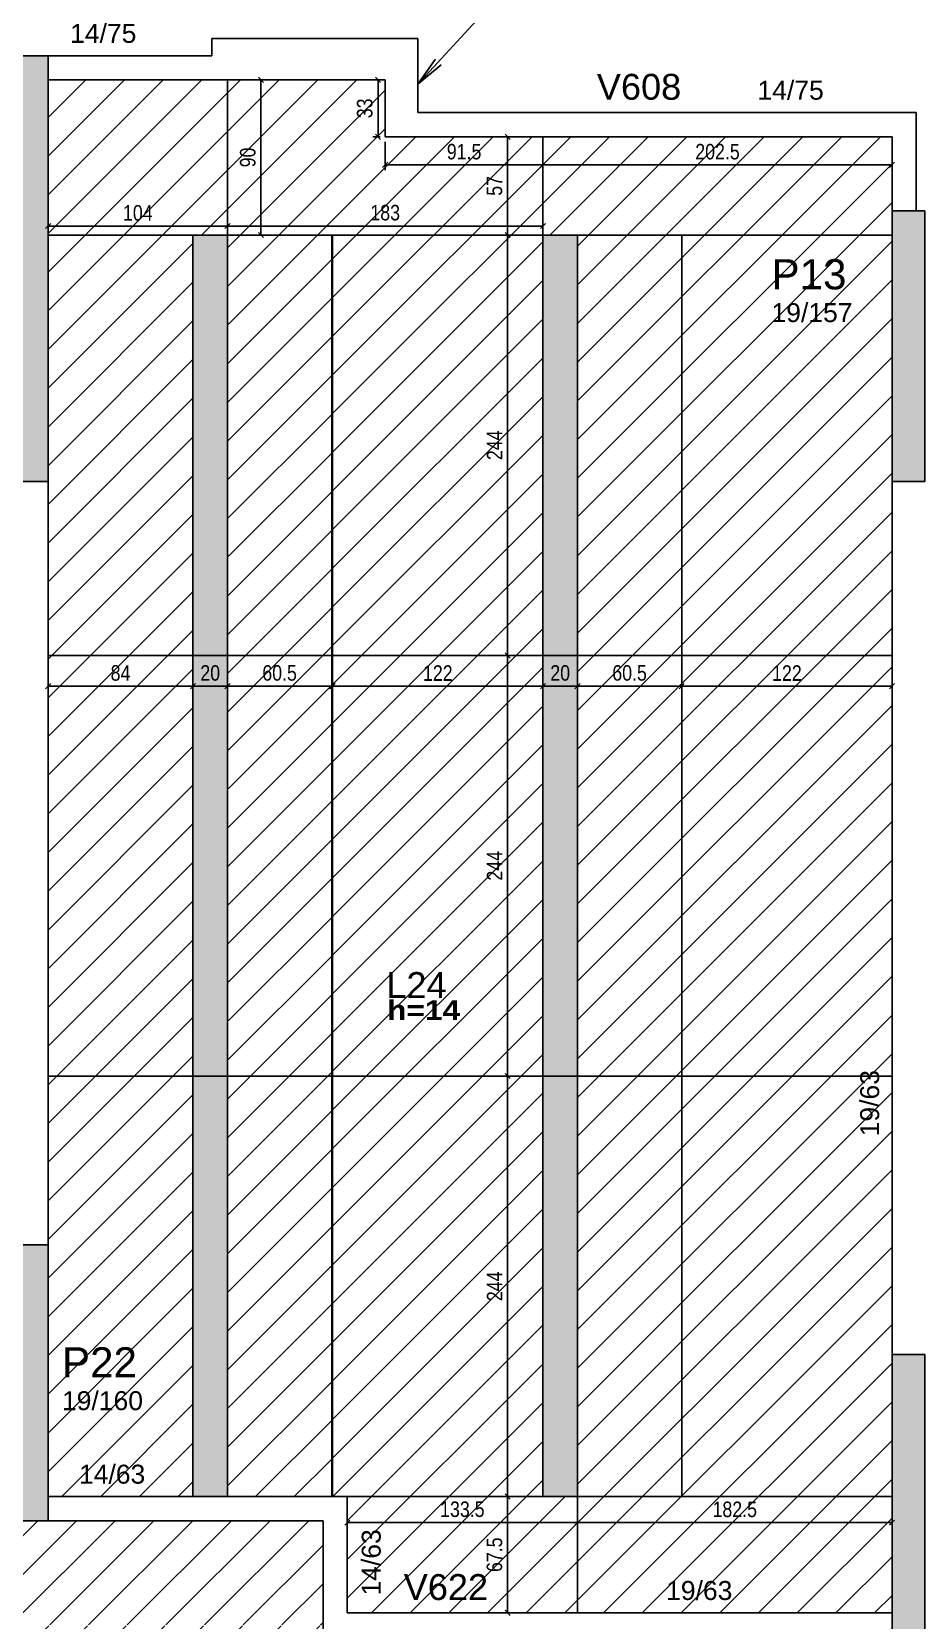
# Model space of a CAD drawing. Extents: x 4150 to 8661, y -614 to 3008.
# Drawn here: x 5825 to 6340, y 1534 to 2455 of the extents above; entities that cross this region are included whole.
import ezdxf

# ---------------------------------------------------------------- set-up
doc = ezdxf.new("R2010")
doc.units = 0
doc.header["$PDMODE"] = 34
for name, color, linetype in [('COTA', 241, 'Continuous'), ('MTH-COTAS7', 31, 'Continuous'), ('MTH-DIM-PILAR', 3, 'Continuous'), ('MTH-DIM-VIGA', 3, 'Continuous'), ('MTH-FACE-VIGA', 7, 'Continuous'), ('MTH-PILAR-SEGUE', 5, 'Continuous'), ('MTH-SOMBRA25', 253, 'Continuous'), ('MTH-TIT1-PILAR', 5, 'Continuous'), ('MTH-TIT1-VIGA', 5, 'Continuous'), ('MTH-TXT-NEGRITO', 5, 'Continuous'), ('Painéis', 200, 'Continuous')]:
    doc.layers.add(name, color=color, linetype=linetype)
doc.layers.add('Hachura', color=251, linetype='Continuous', lineweight=9)
doc.styles.add('COTA TECNICA-50', font='techl___.ttf', dxfattribs={"height": 9})
doc.styles.add('TQS_ARIAL', font='arial.ttf')
doc.styles.add('TQS_ARIAL_BLACK', font='ariblk.ttf')
doc.dimstyles.new('COTA PAINEL-50', dxfattribs={"dimtxt": 9, "dimasz": 3, "dimexe": 3, "dimexo": 3, "dimgap": 3, "dimtad": 1, "dimdec": 1, "dimzin": 12, "dimdsep": 46, "dimtxsty": 'COTA TECNICA-50', "dimblk1": 'OBLIQUE', "dimblk2": 'OBLIQUE', "dimsah": 1, "dimcen": 0.9, "dimclrd": 4, "dimclre": 4, "dimclrt": 240, "dimadec": 1, "dimazin": 3, "dimtfac": 1, "dimtdec": 1, "dimtmove": 0, "dimatfit": 3, "dimfxl": 1, "dimtolj": 1, "dimtzin": 12, "dimarcsym": 0})
pattern_1 = [(45, (-410.075, 0), (-11.22532, 11.22532), [])]

# ---------------------------------------------------------------- blocks, each defined once
blk = doc.blocks.new('_Oblique')
at = {"color": 0, "linetype": 'ByBlock', "lineweight": -2}
blk.add_line((-0.5, -0.5), (0.5, 0.5), dxfattribs=at)
blk = doc.blocks.new('*D1170')
at = {"layer": 'COTA', "color": 4, "lineweight": -2, "transparency": 16777216}
for p, q in [((6202.16, 2090.48), (6202.16, 2072.74)), ((6324.16, 2090.48), (6324.16, 2072.74)), ((6324.16, 2075.74), (6202.16, 2075.74))]:
    blk.add_line(p, q, dxfattribs=at)
at = {"layer": 'Defpoints', "color": 0, "transparency": 16777216}
for p in [(6202.16, 2093.48), (6324.16, 2093.48), (6202.16, 2075.74)]:
    blk.add_point(p, dxfattribs=at)
at = {"layer": 'COTA', "color": 4, "lineweight": -2, "transparency": 16777216, "xscale": 3, "yscale": 3, "zscale": 3, "rotation": 180}
blk.add_blockref('_Oblique', (6202.16, 2075.74), dxfattribs=at)
at = {"layer": 'COTA', "color": 4, "lineweight": -2, "transparency": 16777216, "xscale": 3, "yscale": 3, "zscale": 3}
blk.add_blockref('_Oblique', (6324.16, 2075.74), dxfattribs=at)
at = {"layer": 'COTA', "color": 240, "transparency": 16777216, "insert": (6263.16, 2083.29), "char_height": 9, "attachment_point": 5, "style": 'COTA TECNICA-50'}
blk.add_mtext('\\A1;122', dxfattribs=at)
blk = doc.blocks.new('*D1171')
at = {"layer": 'COTA', "color": 4, "lineweight": -2, "transparency": 16777216}
for p, q in [((6141.66, 2090.48), (6141.66, 2072.74)), ((6202.16, 2090.48), (6202.16, 2072.74)), ((6202.16, 2075.74), (6141.66, 2075.74))]:
    blk.add_line(p, q, dxfattribs=at)
at = {"layer": 'Defpoints', "color": 0, "transparency": 16777216}
for p in [(6141.66, 2093.48), (6202.16, 2093.48), (6141.66, 2075.74)]:
    blk.add_point(p, dxfattribs=at)
at = {"layer": 'COTA', "color": 4, "lineweight": -2, "transparency": 16777216, "xscale": 3, "yscale": 3, "zscale": 3, "rotation": 180}
blk.add_blockref('_Oblique', (6141.66, 2075.74), dxfattribs=at)
at = {"layer": 'COTA', "color": 4, "lineweight": -2, "transparency": 16777216, "xscale": 3, "yscale": 3, "zscale": 3}
blk.add_blockref('_Oblique', (6202.16, 2075.74), dxfattribs=at)
at = {"layer": 'COTA', "color": 240, "transparency": 16777216, "insert": (6171.91, 2083.34), "char_height": 9, "attachment_point": 5, "style": 'COTA TECNICA-50'}
blk.add_mtext('\\A1;60.5', dxfattribs=at)
blk = doc.blocks.new('*D1172')
at = {"layer": 'COTA', "color": 4, "lineweight": -2, "transparency": 16777216}
for p, q in [((6121.66, 2090.48), (6121.66, 2072.74)), ((6141.66, 2090.48), (6141.66, 2072.74)), ((6141.66, 2075.74), (6121.66, 2075.74))]:
    blk.add_line(p, q, dxfattribs=at)
at = {"layer": 'Defpoints', "color": 0, "transparency": 16777216}
for p in [(6121.66, 2093.48), (6141.66, 2093.48), (6121.66, 2075.74)]:
    blk.add_point(p, dxfattribs=at)
at = {"layer": 'COTA', "color": 4, "lineweight": -2, "transparency": 16777216, "xscale": 3, "yscale": 3, "zscale": 3, "rotation": 180}
blk.add_blockref('_Oblique', (6121.66, 2075.74), dxfattribs=at)
at = {"layer": 'COTA', "color": 4, "lineweight": -2, "transparency": 16777216, "xscale": 3, "yscale": 3, "zscale": 3}
blk.add_blockref('_Oblique', (6141.66, 2075.74), dxfattribs=at)
at = {"layer": 'COTA', "color": 240, "transparency": 16777216, "insert": (6131.66, 2083.33), "char_height": 9, "attachment_point": 5, "style": 'COTA TECNICA-50'}
blk.add_mtext('\\A1;20', dxfattribs=at)
blk = doc.blocks.new('*D1173')
at = {"layer": 'COTA', "color": 4, "lineweight": -2, "transparency": 16777216}
for p, q in [((5999.66, 2090.48), (5999.66, 2072.74)), ((6121.66, 2090.48), (6121.66, 2072.74)), ((6121.66, 2075.74), (5999.66, 2075.74))]:
    blk.add_line(p, q, dxfattribs=at)
at = {"layer": 'Defpoints', "color": 0, "transparency": 16777216}
for p in [(5999.66, 2093.48), (6121.66, 2093.48), (5999.66, 2075.74)]:
    blk.add_point(p, dxfattribs=at)
at = {"layer": 'COTA', "color": 4, "lineweight": -2, "transparency": 16777216, "xscale": 3, "yscale": 3, "zscale": 3, "rotation": 180}
blk.add_blockref('_Oblique', (5999.66, 2075.74), dxfattribs=at)
at = {"layer": 'COTA', "color": 4, "lineweight": -2, "transparency": 16777216, "xscale": 3, "yscale": 3, "zscale": 3}
blk.add_blockref('_Oblique', (6121.66, 2075.74), dxfattribs=at)
at = {"layer": 'COTA', "color": 240, "transparency": 16777216, "insert": (6060.66, 2083.29), "char_height": 9, "attachment_point": 5, "style": 'COTA TECNICA-50'}
blk.add_mtext('\\A1;122', dxfattribs=at)
blk = doc.blocks.new('*D1174')
at = {"layer": 'COTA', "color": 4, "lineweight": -2, "transparency": 16777216}
for p, q in [((5938.66, 2090.48), (5938.66, 2072.74)), ((5999.16, 2090.48), (5999.16, 2072.74)), ((5999.16, 2075.74), (5938.66, 2075.74))]:
    blk.add_line(p, q, dxfattribs=at)
at = {"layer": 'Defpoints', "color": 0, "transparency": 16777216}
for p in [(5938.66, 2093.48), (5999.16, 2093.48), (5938.66, 2075.74)]:
    blk.add_point(p, dxfattribs=at)
at = {"layer": 'COTA', "color": 4, "lineweight": -2, "transparency": 16777216, "xscale": 3, "yscale": 3, "zscale": 3, "rotation": 180}
blk.add_blockref('_Oblique', (5938.66, 2075.74), dxfattribs=at)
at = {"layer": 'COTA', "color": 4, "lineweight": -2, "transparency": 16777216, "xscale": 3, "yscale": 3, "zscale": 3}
blk.add_blockref('_Oblique', (5999.16, 2075.74), dxfattribs=at)
at = {"layer": 'COTA', "color": 240, "transparency": 16777216, "insert": (5968.91, 2083.34), "char_height": 9, "attachment_point": 5, "style": 'COTA TECNICA-50'}
blk.add_mtext('\\A1;60.5', dxfattribs=at)
blk = doc.blocks.new('*D1175')
at = {"layer": 'COTA', "color": 4, "lineweight": -2, "transparency": 16777216}
for p, q in [((5918.66, 2090.48), (5918.66, 2072.74)), ((5938.66, 2090.48), (5938.66, 2072.74)), ((5938.66, 2075.74), (5918.66, 2075.74))]:
    blk.add_line(p, q, dxfattribs=at)
at = {"layer": 'Defpoints', "color": 0, "transparency": 16777216}
for p in [(5918.66, 2093.48), (5938.66, 2093.48), (5918.66, 2075.74)]:
    blk.add_point(p, dxfattribs=at)
at = {"layer": 'COTA', "color": 4, "lineweight": -2, "transparency": 16777216, "xscale": 3, "yscale": 3, "zscale": 3, "rotation": 180}
blk.add_blockref('_Oblique', (5918.66, 2075.74), dxfattribs=at)
at = {"layer": 'COTA', "color": 4, "lineweight": -2, "transparency": 16777216, "xscale": 3, "yscale": 3, "zscale": 3}
blk.add_blockref('_Oblique', (5938.66, 2075.74), dxfattribs=at)
at = {"layer": 'COTA', "color": 240, "transparency": 16777216, "insert": (5928.66, 2083.33), "char_height": 9, "attachment_point": 5, "style": 'COTA TECNICA-50'}
blk.add_mtext('\\A1;20', dxfattribs=at)
blk = doc.blocks.new('*D1176')
at = {"layer": 'COTA', "color": 4, "lineweight": -2, "transparency": 16777216}
for p, q in [((5834.66, 2090.48), (5834.66, 2072.74)), ((5918.66, 2090.48), (5918.66, 2072.74)), ((5918.66, 2075.74), (5834.66, 2075.74))]:
    blk.add_line(p, q, dxfattribs=at)
at = {"layer": 'Defpoints', "color": 0, "transparency": 16777216}
for p in [(5834.66, 2093.48), (5918.66, 2093.48), (5834.66, 2075.74)]:
    blk.add_point(p, dxfattribs=at)
at = {"layer": 'COTA', "color": 4, "lineweight": -2, "transparency": 16777216, "xscale": 3, "yscale": 3, "zscale": 3, "rotation": 180}
blk.add_blockref('_Oblique', (5834.66, 2075.74), dxfattribs=at)
at = {"layer": 'COTA', "color": 4, "lineweight": -2, "transparency": 16777216, "xscale": 3, "yscale": 3, "zscale": 3}
blk.add_blockref('_Oblique', (5918.66, 2075.74), dxfattribs=at)
at = {"layer": 'COTA', "color": 240, "transparency": 16777216, "insert": (5876.66, 2083.32), "char_height": 9, "attachment_point": 5, "style": 'COTA TECNICA-50'}
blk.add_mtext('\\A1;84', dxfattribs=at)
blk = doc.blocks.new('*D1177')
at = {"layer": 'COTA', "color": 4, "lineweight": -2, "transparency": 16777216}
for p, q in [((6030.16, 2391.48), (6030.16, 2375.17)), ((6121.66, 2391.48), (6121.66, 2375.17)), ((6121.66, 2378.17), (6030.16, 2378.17))]:
    blk.add_line(p, q, dxfattribs=at)
at = {"layer": 'Defpoints', "color": 0, "transparency": 16777216}
for p in [(6030.16, 2394.48), (6121.66, 2394.48), (6030.16, 2378.17)]:
    blk.add_point(p, dxfattribs=at)
at = {"layer": 'COTA', "color": 4, "lineweight": -2, "transparency": 16777216, "xscale": 3, "yscale": 3, "zscale": 3, "rotation": 180}
blk.add_blockref('_Oblique', (6030.16, 2378.17), dxfattribs=at)
at = {"layer": 'COTA', "color": 4, "lineweight": -2, "transparency": 16777216, "xscale": 3, "yscale": 3, "zscale": 3}
blk.add_blockref('_Oblique', (6121.66, 2378.17), dxfattribs=at)
at = {"layer": 'COTA', "color": 240, "transparency": 16777216, "insert": (6075.91, 2385.8), "char_height": 9, "attachment_point": 5, "style": 'COTA TECNICA-50'}
blk.add_mtext('\\A1;91.5', dxfattribs=at)
blk = doc.blocks.new('*D1178')
at = {"layer": 'COTA', "color": 4, "lineweight": -2, "transparency": 16777216}
for p, q in [((6027.16, 2427.48), (6023.02, 2427.48)), ((6026.02, 2394.48), (6026.02, 2427.48)), ((6027.16, 2394.48), (6023.02, 2394.48))]:
    blk.add_line(p, q, dxfattribs=at)
at = {"layer": 'Defpoints', "color": 0, "transparency": 16777216}
for p in [(6026.02, 2427.48), (6030.16, 2427.48), (6030.16, 2394.48)]:
    blk.add_point(p, dxfattribs=at)
at = {"layer": 'COTA', "color": 4, "lineweight": -2, "transparency": 16777216, "xscale": 3, "yscale": 3, "zscale": 3}
for p, rotation in [((6026.02, 2427.48), 90), ((6026.02, 2394.48), 270)]:
    blk.add_blockref('_Oblique', p, dxfattribs=dict(at, rotation=rotation))
at = {"layer": 'COTA', "color": 240, "transparency": 16777216, "insert": (6018.32, 2410.98), "char_height": 9, "attachment_point": 5, "rotation": 90, "style": 'COTA TECNICA-50'}
blk.add_mtext('\\A1;33', dxfattribs=at)
blk = doc.blocks.new('*D1179')
at = {"layer": 'COTA', "color": 4, "lineweight": -2, "transparency": 16777216}
for p, q in [((6121.66, 2391.48), (6121.66, 2375.17)), ((6324.16, 2391.48), (6324.16, 2375.17)), ((6324.16, 2378.17), (6121.66, 2378.17))]:
    blk.add_line(p, q, dxfattribs=at)
at = {"layer": 'Defpoints', "color": 0, "transparency": 16777216}
for p in [(6121.66, 2394.48), (6324.16, 2394.48), (6121.66, 2378.17)]:
    blk.add_point(p, dxfattribs=at)
at = {"layer": 'COTA', "color": 4, "lineweight": -2, "transparency": 16777216, "xscale": 3, "yscale": 3, "zscale": 3, "rotation": 180}
blk.add_blockref('_Oblique', (6121.66, 2378.17), dxfattribs=at)
at = {"layer": 'COTA', "color": 4, "lineweight": -2, "transparency": 16777216, "xscale": 3, "yscale": 3, "zscale": 3}
blk.add_blockref('_Oblique', (6324.16, 2378.17), dxfattribs=at)
at = {"layer": 'COTA', "color": 240, "transparency": 16777216, "insert": (6222.91, 2385.77), "char_height": 9, "attachment_point": 5, "style": 'COTA TECNICA-50'}
blk.add_mtext('\\A1;202.5', dxfattribs=at)
blk = doc.blocks.new('*D1180')
at = {"layer": 'COTA', "color": 4, "lineweight": -2, "transparency": 16777216}
for p, q in [((6118.66, 1605.48), (6098.18, 1605.48)), ((6101.18, 1537.98), (6101.18, 1605.48)), ((6138.66, 1537.98), (6098.18, 1537.98))]:
    blk.add_line(p, q, dxfattribs=at)
at = {"layer": 'Defpoints', "color": 0, "transparency": 16777216}
for p in [(6101.18, 1605.48), (6121.66, 1605.48), (6141.66, 1537.98)]:
    blk.add_point(p, dxfattribs=at)
at = {"layer": 'COTA', "color": 4, "lineweight": -2, "transparency": 16777216, "xscale": 3, "yscale": 3, "zscale": 3}
for p, rotation in [((6101.18, 1605.48), 90), ((6101.18, 1537.98), 270)]:
    blk.add_blockref('_Oblique', p, dxfattribs=dict(at, rotation=rotation))
at = {"layer": 'COTA', "color": 240, "transparency": 16777216, "insert": (6093.58, 1571.73), "char_height": 9, "attachment_point": 5, "rotation": 90, "style": 'COTA TECNICA-50'}
blk.add_mtext('\\A1;67.5', dxfattribs=at)
blk = doc.blocks.new('*D1181')
at = {"layer": 'COTA', "color": 4, "lineweight": -2, "transparency": 16777216}
for p, q in [((6102.1, 1849.48), (6098.18, 1849.48)), ((6101.18, 1605.48), (6101.18, 1849.48)), ((6118.66, 1605.48), (6098.18, 1605.48))]:
    blk.add_line(p, q, dxfattribs=at)
at = {"layer": 'Defpoints', "color": 0, "transparency": 16777216}
for p in [(6101.18, 1849.48), (6105.1, 1849.48), (6121.66, 1605.48)]:
    blk.add_point(p, dxfattribs=at)
at = {"layer": 'COTA', "color": 4, "lineweight": -2, "transparency": 16777216, "xscale": 3, "yscale": 3, "zscale": 3}
for p, rotation in [((6101.18, 1849.48), 90), ((6101.18, 1605.48), 270)]:
    blk.add_blockref('_Oblique', p, dxfattribs=dict(at, rotation=rotation))
at = {"layer": 'COTA', "color": 240, "transparency": 16777216, "insert": (6093.61, 1727.48), "char_height": 9, "attachment_point": 5, "rotation": 90, "style": 'COTA TECNICA-50'}
blk.add_mtext('\\A1;244', dxfattribs=at)
blk = doc.blocks.new('*D1182')
at = {"layer": 'COTA', "color": 4, "lineweight": -2, "transparency": 16777216}
for p, q in [((6118.66, 2093.48), (6098.18, 2093.48)), ((6101.18, 1849.48), (6101.18, 2093.48)), ((6102.1, 1849.48), (6098.18, 1849.48))]:
    blk.add_line(p, q, dxfattribs=at)
at = {"layer": 'Defpoints', "color": 0, "transparency": 16777216}
for p in [(6101.18, 2093.48), (6121.66, 2093.48), (6105.1, 1849.48)]:
    blk.add_point(p, dxfattribs=at)
at = {"layer": 'COTA', "color": 4, "lineweight": -2, "transparency": 16777216, "xscale": 3, "yscale": 3, "zscale": 3}
for p, rotation in [((6101.18, 2093.48), 90), ((6101.18, 1849.48), 270)]:
    blk.add_blockref('_Oblique', p, dxfattribs=dict(at, rotation=rotation))
at = {"layer": 'COTA', "color": 240, "transparency": 16777216, "insert": (6093.61, 1971.48), "char_height": 9, "attachment_point": 5, "rotation": 90, "style": 'COTA TECNICA-50'}
blk.add_mtext('\\A1;244', dxfattribs=at)
blk = doc.blocks.new('*D1183')
at = {"layer": 'COTA', "color": 4, "lineweight": -2, "transparency": 16777216}
for p, q in [((6118.66, 2337.48), (6098.18, 2337.48)), ((6101.18, 2093.48), (6101.18, 2337.48)), ((6118.66, 2093.48), (6098.18, 2093.48))]:
    blk.add_line(p, q, dxfattribs=at)
at = {"layer": 'Defpoints', "color": 0, "transparency": 16777216}
for p in [(6101.18, 2337.48), (6121.66, 2337.48), (6121.66, 2093.48)]:
    blk.add_point(p, dxfattribs=at)
at = {"layer": 'COTA', "color": 4, "lineweight": -2, "transparency": 16777216, "xscale": 3, "yscale": 3, "zscale": 3}
for p, rotation in [((6101.18, 2337.48), 90), ((6101.18, 2093.48), 270)]:
    blk.add_blockref('_Oblique', p, dxfattribs=dict(at, rotation=rotation))
at = {"layer": 'COTA', "color": 240, "transparency": 16777216, "insert": (6093.61, 2215.48), "char_height": 9, "attachment_point": 5, "rotation": 90, "style": 'COTA TECNICA-50'}
blk.add_mtext('\\A1;244', dxfattribs=at)
blk = doc.blocks.new('*D1184')
at = {"layer": 'COTA', "color": 4, "lineweight": -2, "transparency": 16777216}
for p, q in [((6118.66, 2394.48), (6098.18, 2394.48)), ((6101.18, 2337.48), (6101.18, 2394.48)), ((6118.66, 2337.48), (6098.18, 2337.48))]:
    blk.add_line(p, q, dxfattribs=at)
at = {"layer": 'Defpoints', "color": 0, "transparency": 16777216}
for p in [(6101.18, 2394.48), (6121.66, 2394.48), (6121.66, 2337.48)]:
    blk.add_point(p, dxfattribs=at)
at = {"layer": 'COTA', "color": 4, "lineweight": -2, "transparency": 16777216, "xscale": 3, "yscale": 3, "zscale": 3}
for p, rotation in [((6101.18, 2394.48), 90), ((6101.18, 2337.48), 270)]:
    blk.add_blockref('_Oblique', p, dxfattribs=dict(at, rotation=rotation))
at = {"layer": 'COTA', "color": 240, "transparency": 16777216, "insert": (6093.58, 2365.98), "char_height": 9, "attachment_point": 5, "rotation": 90, "style": 'COTA TECNICA-50'}
blk.add_mtext('\\A1;57', dxfattribs=at)
blk = doc.blocks.new('*D1185')
at = {"layer": 'COTA', "color": 4, "lineweight": -2, "transparency": 16777216}
for p, q in [((6141.66, 1602.48), (6141.66, 1587.38)), ((6324.16, 1602.48), (6324.16, 1587.38)), ((6324.16, 1590.38), (6141.66, 1590.38))]:
    blk.add_line(p, q, dxfattribs=at)
at = {"layer": 'Defpoints', "color": 0, "transparency": 16777216}
for p in [(6141.66, 1605.48), (6324.16, 1605.48), (6141.66, 1590.38)]:
    blk.add_point(p, dxfattribs=at)
at = {"layer": 'COTA', "color": 4, "lineweight": -2, "transparency": 16777216, "xscale": 3, "yscale": 3, "zscale": 3, "rotation": 180}
blk.add_blockref('_Oblique', (6141.66, 1590.38), dxfattribs=at)
at = {"layer": 'COTA', "color": 4, "lineweight": -2, "transparency": 16777216, "xscale": 3, "yscale": 3, "zscale": 3}
blk.add_blockref('_Oblique', (6324.16, 1590.38), dxfattribs=at)
at = {"layer": 'COTA', "color": 240, "transparency": 16777216, "insert": (6232.91, 1598), "char_height": 9, "attachment_point": 5, "style": 'COTA TECNICA-50'}
blk.add_mtext('\\A1;182.5', dxfattribs=at)
blk = doc.blocks.new('*D1186')
at = {"layer": 'COTA', "color": 4, "lineweight": -2, "transparency": 16777216}
for p, q in [((6008.16, 1602.48), (6008.16, 1587.38)), ((6141.66, 1602.48), (6141.66, 1587.38)), ((6141.66, 1590.38), (6008.16, 1590.38))]:
    blk.add_line(p, q, dxfattribs=at)
at = {"layer": 'Defpoints', "color": 0, "transparency": 16777216}
for p in [(6008.16, 1605.48), (6141.66, 1605.48), (6008.16, 1590.38)]:
    blk.add_point(p, dxfattribs=at)
at = {"layer": 'COTA', "color": 4, "lineweight": -2, "transparency": 16777216, "xscale": 3, "yscale": 3, "zscale": 3, "rotation": 180}
blk.add_blockref('_Oblique', (6008.16, 1590.38), dxfattribs=at)
at = {"layer": 'COTA', "color": 4, "lineweight": -2, "transparency": 16777216, "xscale": 3, "yscale": 3, "zscale": 3}
blk.add_blockref('_Oblique', (6141.66, 1590.38), dxfattribs=at)
at = {"layer": 'COTA', "color": 240, "transparency": 16777216, "insert": (6074.91, 1598.08), "char_height": 9, "attachment_point": 5, "style": 'COTA TECNICA-50'}
blk.add_mtext('\\A1;133.5', dxfattribs=at)
blk = doc.blocks.new('*D1187')
at = {"layer": 'COTA', "color": 4, "lineweight": -2, "transparency": 16777216}
for p, q in [((5938.66, 2340.48), (5938.66, 2345.69)), ((6121.66, 2342.69), (5938.66, 2342.69)), ((6121.66, 2340.48), (6121.66, 2345.69))]:
    blk.add_line(p, q, dxfattribs=at)
at = {"layer": 'Defpoints', "color": 0, "transparency": 16777216}
for p in [(5938.66, 2342.69), (5938.66, 2337.48), (6121.66, 2337.48)]:
    blk.add_point(p, dxfattribs=at)
at = {"layer": 'COTA', "color": 4, "lineweight": -2, "transparency": 16777216, "xscale": 3, "yscale": 3, "zscale": 3, "rotation": 180}
blk.add_blockref('_Oblique', (5938.66, 2342.69), dxfattribs=at)
at = {"layer": 'COTA', "color": 4, "lineweight": -2, "transparency": 16777216, "xscale": 3, "yscale": 3, "zscale": 3}
blk.add_blockref('_Oblique', (6121.66, 2342.69), dxfattribs=at)
at = {"layer": 'COTA', "color": 240, "transparency": 16777216, "insert": (6030.16, 2350.41), "char_height": 9, "attachment_point": 5, "style": 'COTA TECNICA-50'}
blk.add_mtext('\\A1;183', dxfattribs=at)
blk = doc.blocks.new('*D1188')
at = {"layer": 'COTA', "color": 4, "lineweight": -2, "transparency": 16777216}
for p, q in [((5834.66, 2340.48), (5834.66, 2345.69)), ((5938.66, 2342.69), (5834.66, 2342.69)), ((5938.66, 2340.48), (5938.66, 2345.69))]:
    blk.add_line(p, q, dxfattribs=at)
at = {"layer": 'Defpoints', "color": 0, "transparency": 16777216}
for p in [(5834.66, 2342.69), (5834.66, 2337.48), (5938.66, 2337.48)]:
    blk.add_point(p, dxfattribs=at)
at = {"layer": 'COTA', "color": 4, "lineweight": -2, "transparency": 16777216, "xscale": 3, "yscale": 3, "zscale": 3, "rotation": 180}
blk.add_blockref('_Oblique', (5834.66, 2342.69), dxfattribs=at)
at = {"layer": 'COTA', "color": 4, "lineweight": -2, "transparency": 16777216, "xscale": 3, "yscale": 3, "zscale": 3}
blk.add_blockref('_Oblique', (5938.66, 2342.69), dxfattribs=at)
at = {"layer": 'COTA', "color": 240, "transparency": 16777216, "insert": (5886.66, 2350.28), "char_height": 9, "attachment_point": 5, "style": 'COTA TECNICA-50'}
blk.add_mtext('\\A1;104', dxfattribs=at)
blk = doc.blocks.new('*D1189')
at = {"layer": 'COTA', "color": 4, "lineweight": -2, "transparency": 16777216}
for p, q in [((5941.66, 2427.48), (5961.09, 2427.48)), ((5958.09, 2337.48), (5958.09, 2427.48)), ((5941.66, 2337.48), (5961.09, 2337.48))]:
    blk.add_line(p, q, dxfattribs=at)
at = {"layer": 'Defpoints', "color": 0, "transparency": 16777216}
for p in [(5938.66, 2427.48), (5958.09, 2427.48), (5938.66, 2337.48)]:
    blk.add_point(p, dxfattribs=at)
at = {"layer": 'COTA', "color": 4, "lineweight": -2, "transparency": 16777216, "xscale": 3, "yscale": 3, "zscale": 3}
for p, rotation in [((5958.09, 2427.48), 90), ((5958.09, 2337.48), 270)]:
    blk.add_blockref('_Oblique', p, dxfattribs=dict(at, rotation=rotation))
at = {"layer": 'COTA', "color": 240, "transparency": 16777216, "insert": (5950.47, 2382.48), "char_height": 9, "attachment_point": 5, "rotation": 90, "style": 'COTA TECNICA-50'}
blk.add_mtext('\\A1;90', dxfattribs=at)

msp = doc.modelspace()

# ---------------------------------------------------------------- hatches: boundary and pattern name
at = {"layer": 'Hachura', "linetype": 'ByBlock'}
h = msp.add_hatch(dxfattribs=at)
h.set_pattern_fill('ANSI31', color=256, scale=5)
h.set_pattern_definition(pattern_1)
h.paths.add_polyline_path([(5938.66, 2337.48), (5938.66, 2427.48), (5834.66, 2427.48), (5834.66, 2337.48)])
h.paths.add_polyline_path([(6121.66, 2337.48), (6121.66, 2394.48), (6049.16, 2394.48), (6030.16, 2394.48), (6030.16, 2408.48), (6030.16, 2427.48), (5938.66, 2427.48), (5938.66, 2337.48)])
h.paths.add_polyline_path([(6121.66, 2394.48), (6121.66, 2337.48), (6324.16, 2337.48), (6324.16, 2351.48), (6324.16, 2394.48)])
h.paths.add_polyline_path([(6202.16, 2093.48), (6324.16, 2093.48), (6324.16, 2111.48), (6324.16, 2194.48), (6324.16, 2337.48), (6202.16, 2337.48)])
h.paths.add_polyline_path([(6202.16, 2337.48), (6141.66, 2337.48), (6141.66, 2093.48), (6202.16, 2093.48)])
h.paths.add_polyline_path([(6121.66, 2337.48), (5999.66, 2337.48), (5999.66, 2093.48), (6121.66, 2093.48)])
h.paths.add_polyline_path([(5999.16, 2337.48), (5938.66, 2337.48), (5938.66, 2093.48), (5999.16, 2093.48)])
h.paths.add_polyline_path([(5834.66, 2194.48), (5834.66, 2093.48), (5918.66, 2093.48), (5918.66, 2337.48), (5834.66, 2337.48)])
h.paths.add_polyline_path([(5834.66, 1849.48), (5918.66, 1849.48), (5918.66, 2093.48), (5834.66, 2093.48)])
h.paths.add_polyline_path([(5918.66, 1849.48), (5834.66, 1849.48), (5834.66, 1751.48), (5834.66, 1605.48), (5918.66, 1605.48)])
h.paths.add_polyline_path([(5938.66, 1605.48), (5994.16, 1605.48), (5999.16, 1605.48), (5999.16, 1849.48), (5938.66, 1849.48)])
h.paths.add_polyline_path([(5999.16, 2093.48), (5938.66, 2093.48), (5938.66, 1849.48), (5999.16, 1849.48)])
h.paths.add_polyline_path([(5999.66, 1849.48), (6121.66, 1849.48), (6121.66, 2093.48), (5999.66, 2093.48)])
h.paths.add_polyline_path([(5999.66, 1605.48), (6008.16, 1605.48), (6121.66, 1605.48), (6121.66, 1849.48), (5999.66, 1849.48)])
h.paths.add_polyline_path([(6141.66, 1537.98), (6141.66, 1605.48), (6008.16, 1605.48), (6008.16, 1591.48), (6008.16, 1537.98)])
h.paths.add_polyline_path([(6141.66, 1537.98), (6324.16, 1537.98), (6324.16, 1605.48), (6141.66, 1605.48)])
h.paths.add_polyline_path([(6141.66, 1605.48), (6202.16, 1605.48), (6202.16, 1849.48), (6141.66, 1849.48)])
h.paths.add_polyline_path([(6202.16, 1605.48), (6324.16, 1605.48), (6324.16, 1687.98), (6324.16, 1849.48), (6202.16, 1849.48)])
h.paths.add_polyline_path([(6202.16, 1849.48), (6324.16, 1849.48), (6324.16, 2093.48), (6202.16, 2093.48)])
h.paths.add_polyline_path([(6141.66, 1849.48), (6202.16, 1849.48), (6202.16, 2093.48), (6141.66, 2093.48)])
at = {"layer": 'Hachura'}
h = msp.add_hatch(color=256, dxfattribs=at)
h.dxf.hatch_style = 1
h.paths.add_polyline_path([(6121.66, 1849.48), (6141.66, 1849.48), (6141.66, 1605.48), (6121.66, 1605.48)])
h.paths.add_polyline_path([(6121.66, 2093.48), (6141.66, 2093.48), (6141.66, 1849.48), (6121.66, 1849.48)])
h.paths.add_polyline_path([(6121.66, 2337.48), (6141.66, 2337.48), (6141.66, 2093.48), (6121.66, 2093.48)])
h.paths.add_polyline_path([(5918.66, 2337.48), (5938.66, 2337.48), (5938.66, 2093.48), (5918.66, 2093.48)])
h.paths.add_polyline_path([(5918.66, 2093.48), (5938.66, 2093.48), (5938.66, 1849.48), (5918.66, 1849.48)])
h.paths.add_polyline_path([(5918.66, 1849.48), (5938.66, 1849.48), (5938.66, 1605.48), (5918.66, 1605.48)])
at = {"layer": 'Hachura', "linetype": 'ByBlock'}
h = msp.add_hatch(dxfattribs=at)
h.set_pattern_fill('ANSI31', color=256, scale=5)
h.set_pattern_definition(pattern_1)
h.paths.add_polyline_path([(5834.66, 1465.48), (5994.16, 1465.48), (5994.16, 1518.98), (5994.16, 1530.48), (5750.16, 1530.48), (5750.16, 1465.48), (5815.66, 1465.48)])
h.paths.add_polyline_path([(5994.16, 1530.98), (5994.16, 1537.98), (5994.16, 1591.48), (5834.66, 1591.48), (5815.66, 1591.48), (5750.16, 1591.48), (5750.16, 1530.98)])
h.paths.add_polyline_path([(5750.16, 1530.98), (5750.16, 1591.48), (5506.16, 1591.48), (5506.16, 1530.98)])
h.paths.add_polyline_path([(5750.16, 1465.48), (5750.16, 1530.48), (5506.16, 1530.48), (5506.16, 1465.48)])
h.paths.add_polyline_path([(5506.16, 1465.48), (5506.16, 1530.48), (5262.16, 1530.48), (5262.16, 1465.48)])
h.paths.add_polyline_path([(5506.16, 1530.98), (5506.16, 1591.48), (5262.16, 1591.48), (5262.16, 1530.98)])
h.paths.add_polyline_path([(5262.16, 1530.98), (5262.16, 1591.48), (5114.66, 1591.48), (5095.66, 1591.48), (5018.16, 1591.48), (5018.16, 1530.98)])
h.paths.add_polyline_path([(5262.16, 1465.48), (5262.16, 1530.48), (5018.16, 1530.48), (5018.16, 1465.48), (5095.66, 1465.48), (5114.66, 1465.48)])
h.paths.add_polyline_path([(5018.16, 1465.48), (5018.16, 1530.48), (4773.66, 1530.48), (4773.66, 1470.48), (4806.66, 1470.48), (4806.66, 1465.48)])
h.paths.add_polyline_path([(5018.16, 1530.98), (5018.16, 1591.48), (4773.66, 1591.48), (4773.66, 1530.98)])
h.paths.add_polyline_path([(4645.66, 1591.48), (4626.66, 1591.48), (4626.66, 1530.98), (4773.66, 1530.98), (4773.66, 1591.48)])
h.paths.add_polyline_path([(4626.66, 1530.48), (4626.66, 1470.48), (4773.66, 1470.48), (4773.66, 1530.48)])

# ---------------------------------------------------------------- linework, layer by layer
at = {"layer": 'MTH-COTAS7', "linetype": 'Continuous'}
msp.add_lwpolyline([(6087.55, 2520.09), (6087.55, 2466.75), (6049.16, 2424.98), (6059.22, 2439.3), (6049.16, 2424.98), (6062.58, 2436.21)], dxfattribs=at)
at = {"layer": 'MTH-FACE-VIGA', "linetype": 'Continuous'}
for p, q in [((5929.66, 2441.48), (5929.66, 2451.48)), ((5929.66, 2451.48), (6049.16, 2451.48)), ((6049.16, 2408.48), (6049.16, 2451.48)), ((5929.66, 2441.48), (5834.66, 2441.48)), ((5834.66, 2427.48), (6030.16, 2427.48)), ((6030.16, 2427.48), (6030.16, 2408.48)), ((6030.16, 2408.48), (6030.16, 2394.48)), ((6338.16, 2408.48), (6049.16, 2408.48)), ((6338.16, 2351.48), (6338.16, 2408.48)), ((6030.16, 2394.48), (6049.16, 2394.48)), ((6049.16, 2394.48), (6324.16, 2394.48)), ((6324.16, 2351.48), (6324.16, 2394.48)), ((5834.66, 1751.48), (5834.66, 2194.48)), ((6324.16, 2111.48), (6324.16, 2194.48)), ((6324.16, 2111.48), (6324.16, 1687.98)), ((5994.16, 1605.48), (5834.66, 1605.48)), ((6008.16, 1605.48), (5994.16, 1605.48)), ((6008.16, 1591.48), (6008.16, 1605.48)), ((5834.66, 1591.48), (5994.16, 1591.48)), ((5994.16, 1591.48), (5994.16, 1537.98)), ((6008.16, 1537.98), (6008.16, 1591.48)), ((5994.16, 1537.98), (5994.16, 1518.98)), ((6324.16, 1537.98), (6008.16, 1537.98))]:
    msp.add_line(p, q, dxfattribs=at)
at = {"layer": 'MTH-PILAR-SEGUE', "linetype": 'Continuous'}
for points in [[(5815.66, 2194.48), (5834.66, 2194.48), (5834.66, 2441.48), (5815.66, 2441.48), (5815.66, 2194.48)], [(6324.16, 2194.48), (6343.16, 2194.48), (6343.16, 2351.48), (6324.16, 2351.48), (6324.16, 2194.48)], [(5815.66, 1591.48), (5834.66, 1591.48), (5834.66, 1751.48), (5815.66, 1751.48), (5815.66, 1591.48)], [(6324.16, 1368.98), (6343.16, 1368.98), (6343.16, 1687.98), (6324.16, 1687.98), (6324.16, 1368.98)]]:
    msp.add_lwpolyline(points, dxfattribs=at)
at = {"layer": 'MTH-SOMBRA25', "linetype": 'Continuous'}
for points in [[(5815.66, 2194.48), (5834.66, 2194.48), (5834.66, 2441.48)], [(5815.66, 2194.48), (5834.66, 2441.48), (5815.66, 2441.48)], [(6324.16, 2194.48), (6343.16, 2194.48), (6343.16, 2351.48)], [(6324.16, 2194.48), (6343.16, 2351.48), (6324.16, 2351.48)], [(6324.16, 2194.48), (6324.16, 2351.48), (6324.16, 2194.48)], [(5815.66, 1591.48), (5834.66, 1591.48), (5834.66, 1751.48)], [(5815.66, 1591.48), (5834.66, 1751.48), (5815.66, 1751.48)], [(6324.16, 1368.98), (6343.16, 1368.98), (6343.16, 1687.98)], [(6324.16, 1368.98), (6343.16, 1687.98), (6324.16, 1687.98)], [(6324.16, 1368.98), (6324.16, 1687.98), (6324.16, 1368.98)]]:
    msp.add_solid(points, dxfattribs=at)
at = {"layer": 'Painéis'}
for p, q in [((5938.66, 1605.48), (5938.66, 2427.48)), ((6121.66, 1605.48), (6121.66, 2394.48)), ((5834.66, 2337.48), (6324.16, 2337.48)), ((5918.66, 1605.48), (5918.66, 2337.48)), ((5999.16, 1605.48), (5999.16, 2337.48)), ((5999.66, 1605.48), (5999.66, 2337.48)), ((6141.66, 1537.98), (6141.66, 2337.48)), ((6202.16, 1605.48), (6202.16, 2337.48)), ((5834.66, 2093.48), (6324.16, 2093.48)), ((5834.66, 1849.48), (6324.16, 1849.48)), ((6008.16, 1605.48), (6324.16, 1605.48))]:
    msp.add_line(p, q, dxfattribs=at)

# ---------------------------------------------------------------- texts
at = {"layer": 'MTH-DIM-PILAR', "linetype": 'Continuous', "style": 'TQS_ARIAL'}
for s, p in [('19/157', (6254.22, 2286.94)), ('19/160', (5842.68, 1655.61))]:
    msp.add_text(s, height=11, dxfattribs=at).set_placement(p)
at = {"layer": 'MTH-DIM-VIGA', "linetype": 'Continuous', "style": 'TQS_ARIAL'}
for s, p in [('14/75', (5847.39, 2448.98)), ('14/75', (6246.09, 2415.98)), ('14/63', (5852.54, 1612.98)), ('19/63', (6193.09, 1545.48))]:
    msp.add_text(s, height=11, dxfattribs=at).set_placement(p)
for s, p in [('19/63', (6316.66, 1814.5)), ('14/63', (6027.54, 1548.07))]:
    msp.add_text(s, height=11, rotation=90, dxfattribs=at).set_placement(p)
at = {"layer": 'MTH-TIT1-PILAR', "linetype": 'Continuous', "style": 'TQS_ARIAL'}
for s, p in [('P13', (6254.22, 2305.94)), ('P22', (5842.68, 1674.61))]:
    msp.add_text(s, height=17.5, dxfattribs=at).set_placement(p)
at = {"layer": 'MTH-TIT1-VIGA', "linetype": 'Continuous', "style": 'TQS_ARIAL'}
for s, p in [('V608', (6152.92, 2415.98)), ('L24', (6030.83, 1894.77)), ('V622', (6040.91, 1545.48))]:
    msp.add_text(s, height=15, dxfattribs=at).set_placement(p)
at = {"layer": 'MTH-TXT-NEGRITO', "color": 3, "linetype": 'Continuous', "style": 'TQS_ARIAL_BLACK'}
msp.add_text('h=14', height=11.5, dxfattribs=at).set_placement((6031.23, 1881.97))

# ---------------------------------------------------------------- dimensions: what is measured, and where the dimension line sits
at = {"layer": 'COTA'}
for base, p1, p2, angle, picture, middle in [((5958.09, 2427.48), (5938.66, 2337.48), (5938.66, 2427.48), 90, '*D1189', (5950.47, 2382.48)), ((6026.02, 2427.48), (6030.16, 2394.48), (6030.16, 2427.48), 90, '*D1178', (6018.32, 2410.98)), ((6030.16, 2378.17), (6121.66, 2394.48), (6030.16, 2394.48), 180, '*D1177', (6075.91, 2385.8)), ((6121.66, 2378.17), (6324.16, 2394.48), (6121.66, 2394.48), 180, '*D1179', (6222.91, 2385.77)), ((5938.66, 2342.69), (6121.66, 2337.48), (5938.66, 2337.48), 180, '*D1187', (6030.16, 2350.41)), ((5938.66, 2075.74), (5999.16, 2093.48), (5938.66, 2093.48), 180, '*D1174', (5968.91, 2083.34)), ((6202.16, 2075.74), (6324.16, 2093.48), (6202.16, 2093.48), 180, '*D1170', (6263.16, 2083.29)), ((6101.18, 1605.48), (6141.66, 1537.98), (6121.66, 1605.48), 90, '*D1180', (6093.58, 1571.73)), ((6141.66, 1590.38), (6324.16, 1605.48), (6141.66, 1605.48), 180, '*D1185', (6232.91, 1598))]:
    dim = msp.add_linear_dim(base=base, p1=p1, p2=p2, angle=angle, dimstyle='COTA PAINEL-50', dxfattribs=at)
    dim.commit()
    dim.dimension.update_dxf_attribs({"geometry": picture, "text_midpoint": middle})
for base, p1, p2, angle, picture, middle in [((6101.18, 2394.48), (6121.66, 2337.48), (6121.66, 2394.48), 90, '*D1184', (6093.58, 2365.98)), ((5834.66, 2342.69), (5938.66, 2337.48), (5834.66, 2337.48), 180, '*D1188', (5886.66, 2350.28)), ((6101.18, 2337.48), (6121.66, 2093.48), (6121.66, 2337.48), 90, '*D1183', (6093.61, 2215.48)), ((5834.66, 2075.74), (5918.66, 2093.48), (5834.66, 2093.48), 180, '*D1176', (5876.66, 2083.32)), ((5918.66, 2075.74), (5938.66, 2093.48), (5918.66, 2093.48), 180, '*D1175', (5928.66, 2083.33)), ((5999.66, 2075.74), (6121.66, 2093.48), (5999.66, 2093.48), 180, '*D1173', (6060.66, 2083.29)), ((6101.18, 2093.48), (6105.1, 1849.48), (6121.66, 2093.48), 90, '*D1182', (6093.61, 1971.48)), ((6121.66, 2075.74), (6141.66, 2093.48), (6121.66, 2093.48), 180, '*D1172', (6131.66, 2083.33)), ((6141.66, 2075.74), (6202.16, 2093.48), (6141.66, 2093.48), 180, '*D1171', (6171.91, 2083.34)), ((6101.18, 1849.48), (6121.66, 1605.48), (6105.1, 1849.48), 90, '*D1181', (6093.61, 1727.48)), ((6008.16, 1590.38), (6141.66, 1605.48), (6008.16, 1605.48), 180, '*D1186', (6074.91, 1598.08))]:
    dim = msp.add_linear_dim(base=base, p1=p1, p2=p2, angle=angle, dimstyle='COTA PAINEL-50', override={"dimtmove": 1}, dxfattribs=at)
    dim.commit()
    dim.dimension.update_dxf_attribs({"geometry": picture, "text_midpoint": middle})

doc.saveas('drawing.dxf')
